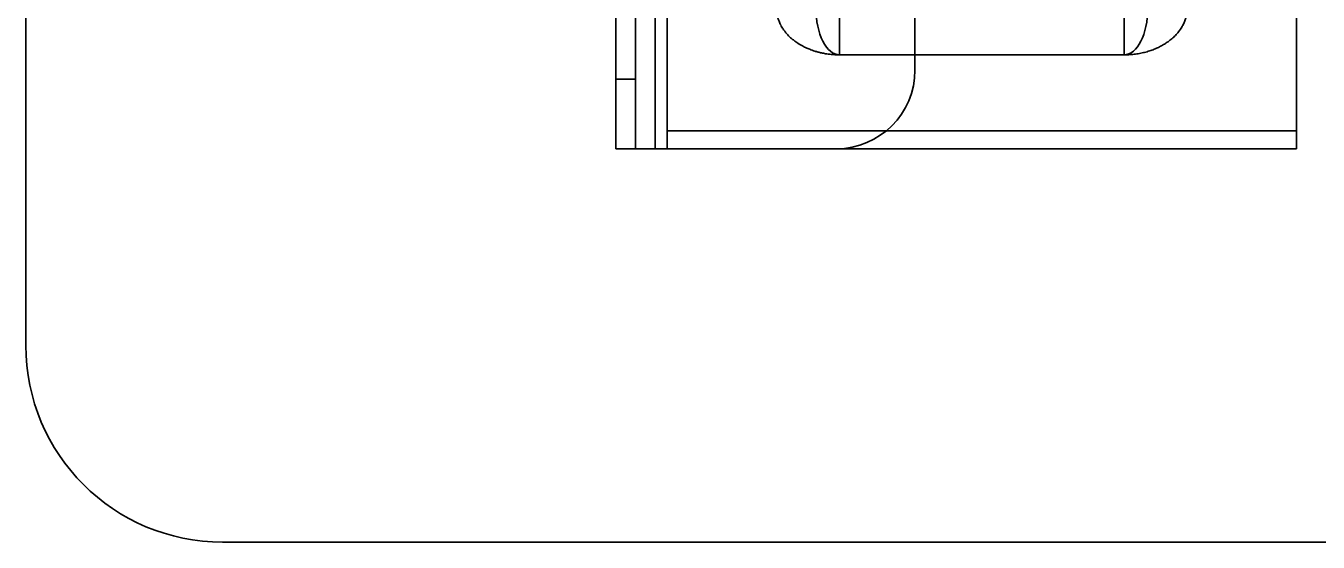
# Model space of a CAD drawing. Header units: millimetres. Extents: x -180 to 3623, y 0 to 2194.
# Drawn here: x -1.3 to 162.9, y 0 to 65.6 of the extents above; entities that cross this region are included whole.
import ezdxf

# ---------------------------------------------------------------- set-up
doc = ezdxf.new("R2010")
doc.units = ezdxf.units.MM

# ---------------------------------------------------------------- blocks, each defined once
blk = doc.blocks.new('Drawing View2')
at = {"color": 7, "linetype": 'Continuous', "lineweight": 35}
for p, q in [((-241.4, -313), (-241.4, 237)), ((-241.4, -313), (-241.4, 237)), ((-166.4, -288), (-166.4, 212)), ((-163.9, -288), (-163.9, 212)), ((-161.4, -288), (-161.4, 212)), ((-161.4, -288), (-161.4, 212)), ((-128.4, -278), (-128.4, 202)), ((-128.4, -278), (-128.4, 202)), ((-137.99, -75), (-137.99, -276.06)), ((-137.99, -75), (-137.99, -276.06)), ((-101.81, -75), (-101.81, -276.06)), ((-101.81, -75), (-101.81, -276.06)), ((-166.4, -279.15), (-166.4, -98.57)), ((-163.9, -98.57), (-163.9, -279.15)), ((-159.9, -237.44), (-159.9, -285.73)), ((-79.9, -237.44), (-79.9, -285.73)), ((-159.9, -239.71), (-159.9, -288)), ((-79.9, -239.71), (-79.9, -288)), ((-101.81, -276.06), (-137.99, -276.06)), ((-101.81, -276.06), (-137.99, -276.06)), ((-166.4, -288), (-166.4, -279.15)), ((-166.4, -279.15), (-163.9, -279.15)), ((-163.9, -279.15), (-163.9, -288)), ((-79.9, -285.73), (-159.9, -285.73)), ((-159.9, -288), (-159.9, -285.73)), ((-79.9, -288), (-79.9, -285.73)), ((-166.4, -288), (-161.4, -288)), ((-163.9, -288), (-166.4, -288)), ((-166.4, -288), (-163.9, -288)), ((-163.9, -288), (-161.4, -288)), ((-161.4, -288), (-138.4, -288)), ((-161.4, -288), (-138.4, -288)), ((-79.9, -288), (-159.9, -288)), ((1233.6, -338), (-216.4, -338)), ((1233.6, -338), (-216.4, -338))]:
    blk.add_line(p, q, dxfattribs=at)
for centre, radius, start, end in [((-138.4, -278), 10, 270, 0), ((-138.4, -278), 10, 270, 0), ((-216.4, -313), 25, 180, 270), ((-216.4, -313), 25, 180, 270)]:
    blk.add_arc(centre, radius, start, end, dxfattribs=at)
for centre, start_param, end_param in [((-137.99, -270.17), 1.570796, 3.141593), ((-101.81, -270.17), 3.141593, 4.712389)]:
    blk.add_ellipse(centre, major_axis=(0, 5.89), ratio=0.5094, start_param=start_param, end_param=end_param, dxfattribs=at)
for points, knots in [([(-137.99, -276.06), (-138.17, -276.06), (-138.53, -276.05), (-139.12, -276.01), (-139.71, -275.93), (-140.26, -275.82), (-140.71, -275.71), (-141.22, -275.57), (-141.73, -275.38), (-142.22, -275.17), (-142.61, -274.98), (-143.06, -274.73), (-143.52, -274.44), (-143.91, -274.13), (-144.25, -273.84), (-144.53, -273.57), (-144.8, -273.27), (-145.05, -272.94), (-145.28, -272.61), (-145.5, -272.21), (-145.67, -271.82), (-145.84, -271.33), (-145.96, -270.79), (-145.98, -270.38), (-145.99, -270.17)], [0, 0, 0, 0, 0.038121, 0.076577, 0.127424, 0.165575, 0.19865, 0.231727, 0.285164, 0.325256, 0.359796, 0.394338, 0.455815, 0.501938, 0.532698, 0.581221, 0.617939, 0.654702, 0.709814, 0.74657, 0.804588, 0.853052, 0.925724, 1, 1, 1, 1]), ([(-93.81, -270.17), (-93.82, -270.33), (-93.83, -270.66), (-93.91, -271.14), (-94.05, -271.62), (-94.24, -272.09), (-94.49, -272.56), (-94.8, -273.03), (-95.18, -273.48), (-95.62, -273.91), (-96.08, -274.29), (-96.57, -274.62), (-97.05, -274.91), (-97.58, -275.18), (-98.14, -275.41), (-98.74, -275.62), (-99.37, -275.79), (-100.03, -275.92), (-100.66, -276.01), (-101.26, -276.05), (-101.63, -276.06), (-101.81, -276.06)], [0, 0, 0, 0, 0.057895, 0.115996, 0.174153, 0.232229, 0.290103, 0.3501, 0.410295, 0.470454, 0.5304, 0.579016, 0.627791, 0.676536, 0.725111, 0.774091, 0.82331, 0.872496, 0.921432, 0.960716, 1, 1, 1, 1])]:
    blk.add_open_spline(points, degree=3, knots=knots, dxfattribs=at)

msp = doc.modelspace()

# ---------------------------------------------------------------- block references
at = {"color": 7, "linetype": 'Continuous', "lineweight": 35}
msp.add_blockref('Drawing View2', (240.06, 338), dxfattribs=at)

doc.saveas('drawing.dxf')
